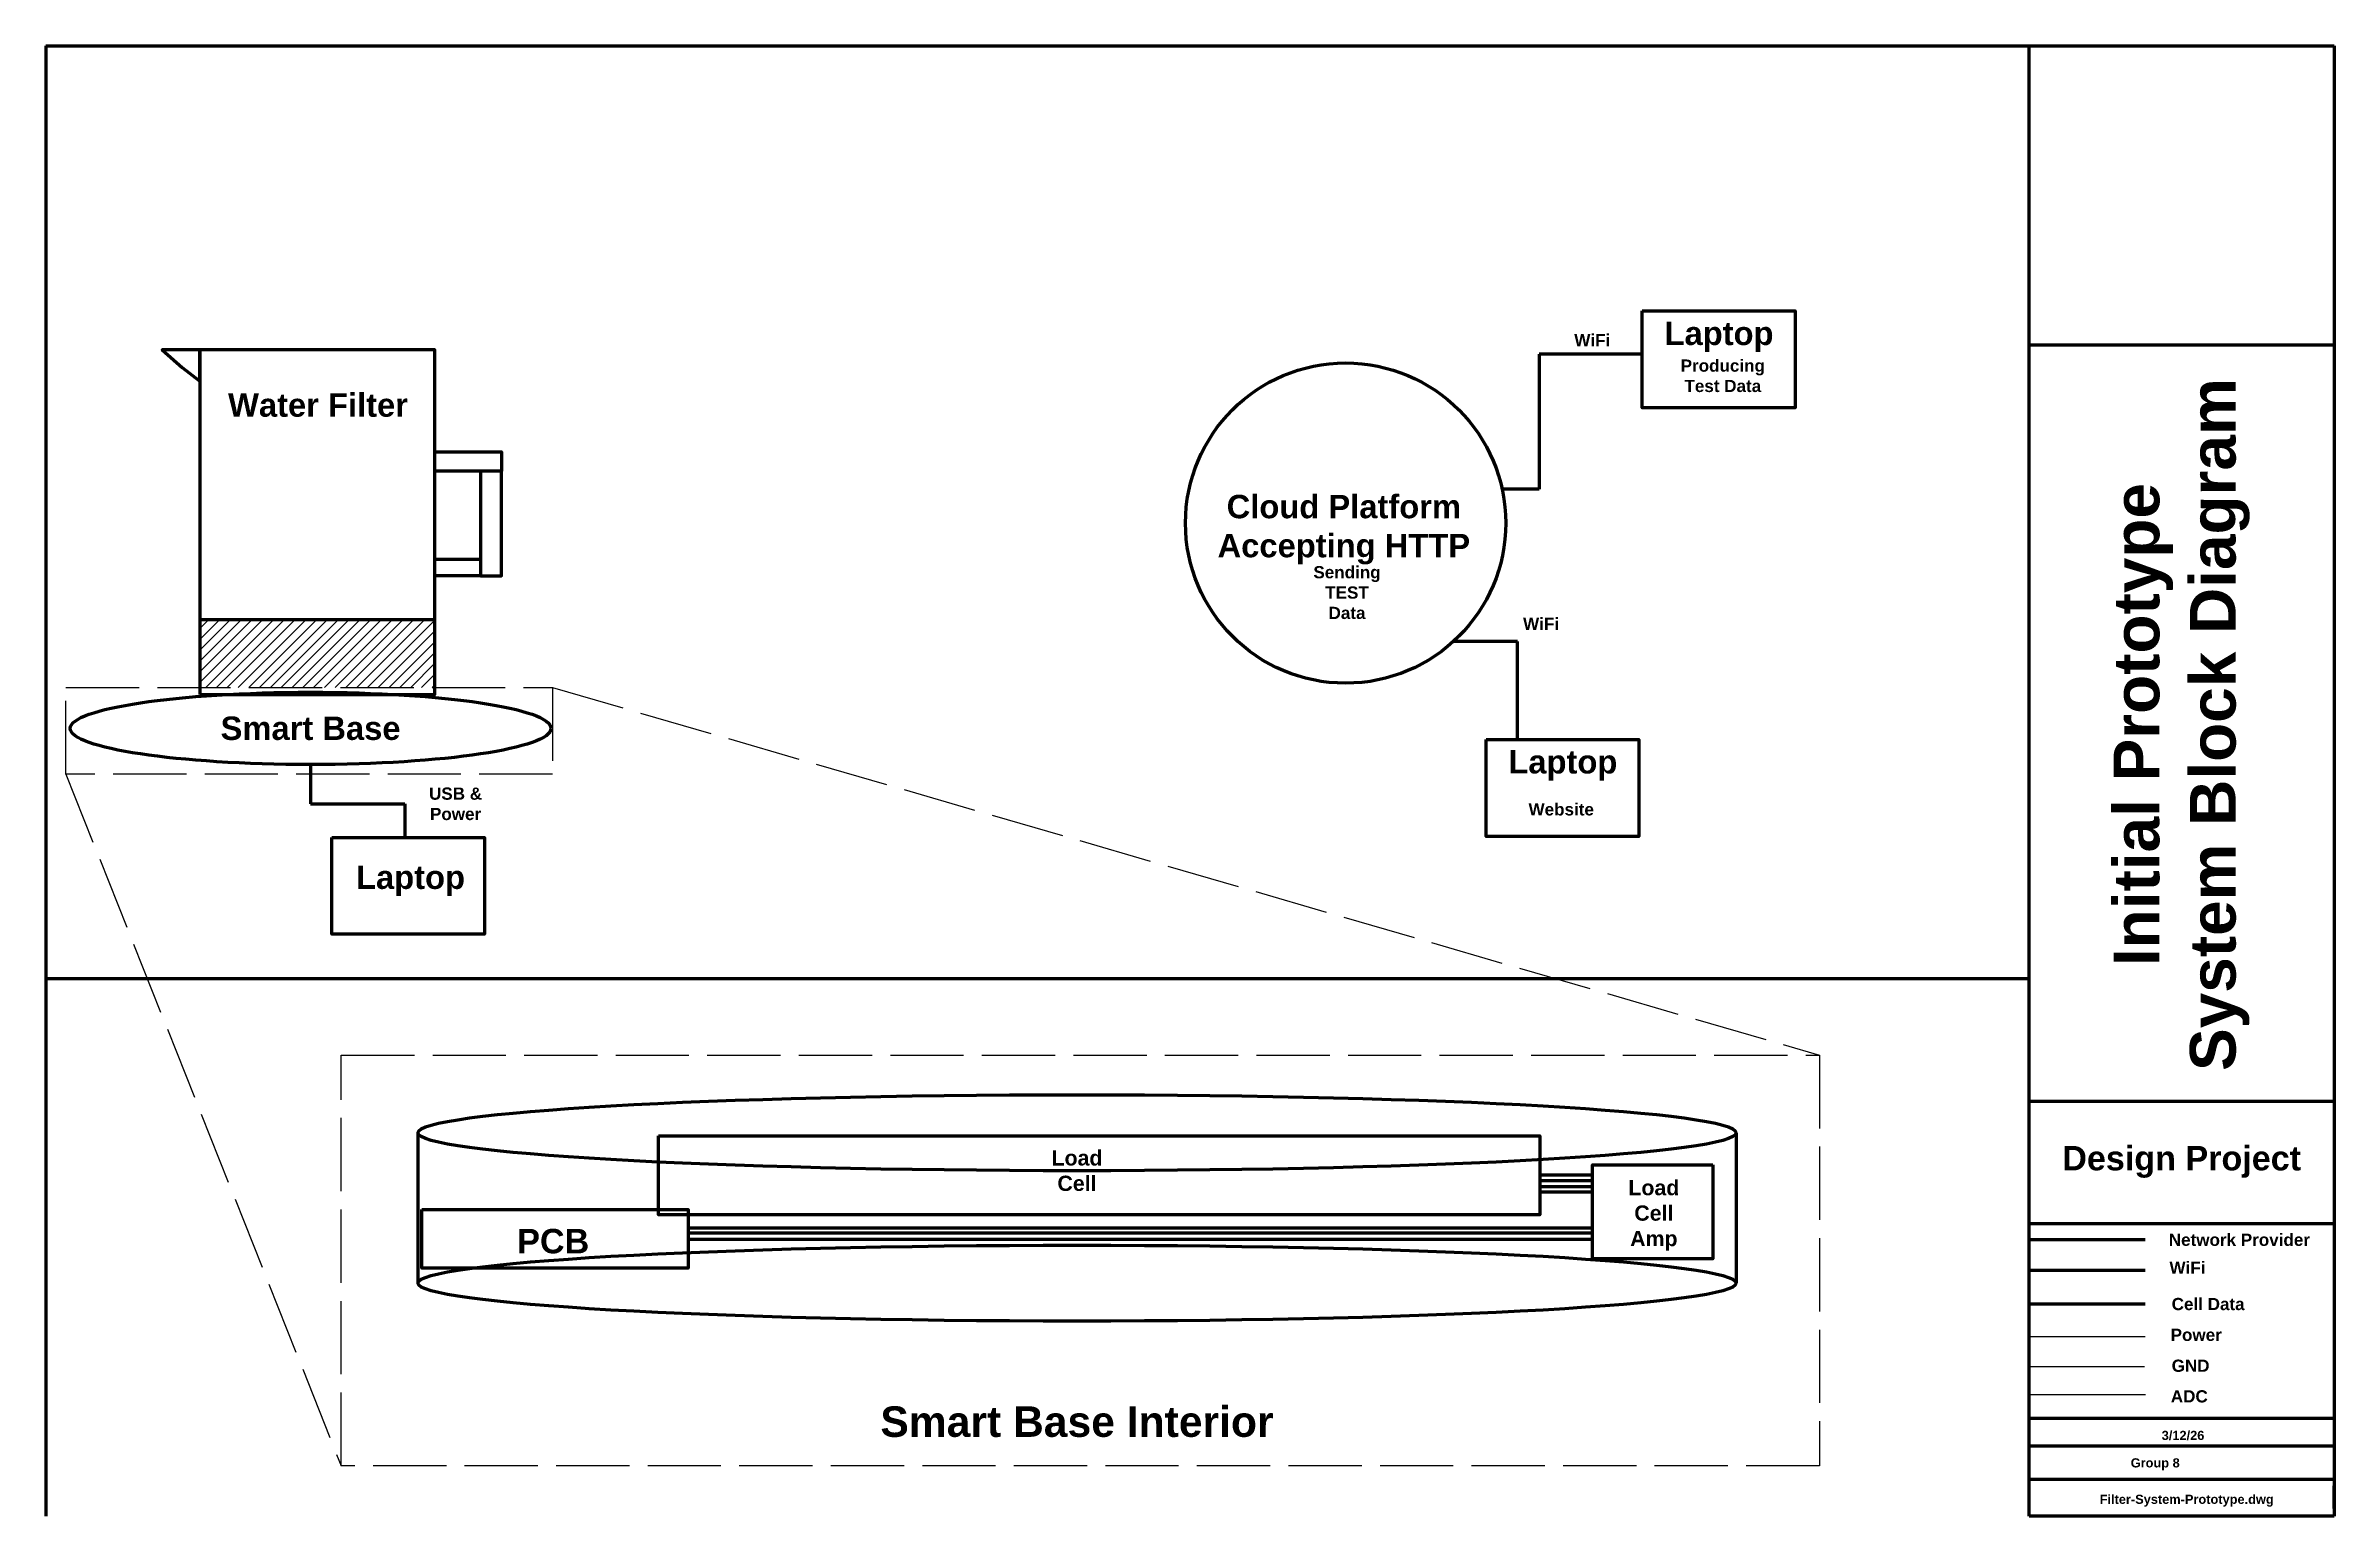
# Paper-space layout 'Layout1' of a CAD drawing. Extents: x 0 to 37.5, y 0 to 24.1.
import ezdxf

# ---------------------------------------------------------------- set-up
doc = ezdxf.new("R2010")
doc.units = 0
doc.header["$MEASUREMENT"] = 0
doc.linetypes.add('BORDERDASH', pattern=[1.5, 1.2, -0.3])
doc.layers.get('0').update_dxf_attribs({"linetype": 'CONTINUOUS'})
for name, color, linetype in [('ADC', 5, 'CONTINUOUS'), ('AUDIO_MIC_LEVEL', 6, 'CONTINUOUS'), ('DATA', 21, 'CONTINUOUS'), ('GND', 46, 'CONTINUOUS'), ('HDMI', 112, 'CONTINUOUS'), ('POE', 46, 'CONTINUOUS'), ('Power', 1, 'CONTINUOUS'), ('TB', 7, 'CONTINUOUS'), ('TITLE_BLOCK', 7, 'CONTINUOUS')]:
    doc.layers.add(name, color=color, linetype=linetype)
doc.styles.add('WAG15', font='Arial Bold.ttf', dxfattribs={"height": 0.15})
doc.styles.add('WAG20', font='Arial Bold.ttf', dxfattribs={"height": 0.2})
doc.styles.add('WAG30', font='Arial Bold.ttf', dxfattribs={"height": 0.3})
doc.styles.add('WAG40', font='Arial Bold.ttf', dxfattribs={"height": 0.4})

# ---------------------------------------------------------------- blocks, each defined once
blk = doc.blocks.new('REVDATE')
at = {"color": 0, "style": 'WAG15', "flags": 8}
for tag, p in [('REVDATE', (0.2, 0.65)), ('USER', (-0.3, 0.2)), ('FNAME', (-0.9, -0.3))]:
    blk.add_attdef(tag, p, '', height=0.15, dxfattribs=at)

psp = doc.layouts.get("Layout1")

# ---------------------------------------------------------------- hatches: boundary and pattern name
h = psp.add_hatch()
h.set_pattern_fill('ANSI31', color=5)
h.paths.add_polyline_path([(6.378, 14.69), (2.526, 14.69), (2.526, 13.581), (6.378, 13.581)])

# ---------------------------------------------------------------- linework, layer by layer
at = {"linetype": 'BORDERDASH'}
for p, q in [((8.304, 13.581), (29.064, 7.557)), ((0.329, 12.164), (4.84, 0.827))]:
    psp.add_line(p, q, dxfattribs=at)
at = {"lineweight": 100}
for p, q in [((4.339, 12.32), (4.339, 11.675)), ((4.339, 11.675), (5.885, 11.675)), ((5.885, 11.675), (5.885, 11.126))]:
    psp.add_line(p, q, dxfattribs=at)
at = {"lineweight": 158}
psp.add_line((0, 8.815), (32.5, 8.815), dxfattribs=at)
at = {"lineweight": 90}
for p, q in [((6.097, 6.285), (6.097, 3.82)), ((27.699, 6.285), (27.699, 3.82))]:
    psp.add_line(p, q, dxfattribs=at)
at = {"lineweight": 100}
for points in [[(26.161, 19.754), (28.664, 19.754), (28.664, 18.166), (26.161, 18.166)], [(2.526, 19.115), (1.906, 19.115), (2.235, 18.829), (2.526, 18.601)], [(2.526, 13.47), (6.378, 13.47), (6.378, 19.115), (2.526, 19.115)], [(6.378, 17.443), (7.467, 17.443), (7.467, 17.129), (6.378, 17.129)], [(7.467, 17.129), (7.125, 17.129), (7.125, 15.415), (7.467, 15.415)], [(7.125, 15.415), (6.378, 15.415), (6.378, 15.686), (7.125, 15.686)], [(23.602, 12.731), (26.105, 12.731), (26.105, 11.143), (23.602, 11.143)], [(4.685, 11.126), (7.188, 11.126), (7.188, 9.539), (4.685, 9.539)]]:
    psp.add_lwpolyline(points, close=True, dxfattribs=at)
at = {"linetype": 'BORDERDASH'}
for points in [[(0.329, 13.581), (8.304, 13.581), (8.304, 12.164), (0.329, 12.164)], [(4.84, 7.557), (29.064, 7.557), (29.064, 0.827), (4.84, 0.827)]]:
    psp.add_lwpolyline(points, close=True, dxfattribs=at)
at = {"lineweight": 90}
for points in [[(10.04, 6.236), (24.483, 6.236), (24.483, 4.942), (10.04, 4.942)], [(27.32, 5.758), (27.32, 4.217), (25.348, 4.217), (25.348, 5.758)], [(6.164, 5.025), (10.525, 5.025), (10.525, 4.066), (6.164, 4.066)]]:
    psp.add_lwpolyline(points, close=True, dxfattribs=at)
at = {"lineweight": 100}
psp.add_circle((21.3, 16.277), 2.624, dxfattribs=at)
psp.add_ellipse((4.339, 12.912), major_axis=(3.939, 0), ratio=0.150442, dxfattribs=at)
at = {"lineweight": 90}
for centre in [(16.898, 6.285), (16.898, 3.82)]:
    psp.add_ellipse(centre, major_axis=(10.801, 0), ratio=0.057608, dxfattribs=at)
at = {"layer": 'ADC', "color": 7, "lineweight": 90}
psp.add_line((24.483, 5.594), (25.348, 5.594), dxfattribs=at)
at = {"layer": 'ADC', "color": 0, "lineweight": 90}
psp.add_line((24.483, 5.503), (25.348, 5.503), dxfattribs=at)
at = {"layer": 'ADC', "lineweight": 90}
psp.add_line((25.348, 4.721), (10.525, 4.721), dxfattribs=at)
at = {"layer": 'ADC'}
psp.add_line((32.5, 1.996), (34.405, 1.996), dxfattribs=at)
at = {"layer": 'AUDIO_MIC_LEVEL', "linetype": 'Continuous', "lineweight": 100}
psp.add_line((32.5, 3.482), (34.4, 3.482), dxfattribs=at)
at = {"layer": 'DATA', "linetype": 'Continuous', "lineweight": 100}
psp.add_line((32.5, 4.534), (34.4, 4.534), dxfattribs=at)
at = {"layer": 'GND', "color": 1, "lineweight": 90}
psp.add_line((25.348, 5.312), (24.483, 5.312), dxfattribs=at)
at = {"layer": 'GND', "lineweight": 90}
psp.add_line((10.525, 4.542), (25.348, 4.542), dxfattribs=at)
at = {"layer": 'HDMI', "lineweight": 100}
for p, q in [((26.161, 19.046), (24.472, 19.046)), ((24.472, 19.046), (24.472, 16.831)), ((24.472, 16.831), (23.865, 16.831)), ((24.115, 14.338), (23.068, 14.338)), ((24.115, 12.731), (24.115, 14.338))]:
    psp.add_line(p, q, dxfattribs=at)
at = {"layer": 'HDMI', "linetype": 'Continuous', "lineweight": 100}
psp.add_line((32.5, 4.033), (34.4, 4.033), dxfattribs=at)
at = {"layer": 'POE'}
psp.add_line((32.5, 2.456), (34.39, 2.456), dxfattribs=at)
at = {"layer": 'POE', "color": 5, "lineweight": 120, "transparency": 33554687}
psp.add_lwpolyline([(2.526, 13.47), (6.378, 13.47), (6.378, 14.69), (2.526, 14.69)], close=True, dxfattribs=at)
at = {"layer": 'Power', "color": 3, "lineweight": 90}
psp.add_line((25.348, 5.396), (24.483, 5.396), dxfattribs=at)
at = {"layer": 'Power', "lineweight": 90}
psp.add_line((25.348, 4.641), (10.525, 4.641), dxfattribs=at)
at = {"layer": 'Power'}
psp.add_line((32.5, 2.947), (34.403, 2.947), dxfattribs=at)
at = {"layer": 'TB', "lineweight": 100}
for p, q in [((0, 24.1), (32.5, 24.1)), ((0, 24.1), (0, 0)), ((32.5, 0), (32.5, 24.1)), ((32.5, 20.5), (32.5, 20.875)), ((37.5, 1.15), (32.5, 1.15)), ((37.5, 0.6), (32.5, 0.6)), ((37.5, 0.125), (37.5, 0.5))]:
    psp.add_line(p, q, dxfattribs=at)
at = {"layer": 'TB', "linetype": 'Continuous', "lineweight": 100}
for p, q in [((32.5, 24.1), (37.5, 24.1)), ((37.5, 24.1), (37.5, 0)), ((32.5, 19.2), (37.5, 19.2)), ((32.5, 6.8), (37.5, 6.8)), ((32.5, 4.8), (37.5, 4.8)), ((37.5, 0), (32.5, 0))]:
    psp.add_line(p, q, dxfattribs=at)
at = {"layer": 'TITLE_BLOCK', "linetype": 'Continuous', "lineweight": 100}
psp.add_line((37.5, 1.6), (32.5, 1.6), dxfattribs=at)

# ---------------------------------------------------------------- block references
at = {"lineweight": 100}
ref = psp.add_blockref('REVDATE', (33.841, 0.6), dxfattribs=at)
ref.add_attrib('REVDATE', '3/12/26', (34.673, 1.25), dxfattribs={"color": 0, "height": 0.15, "style": 'WAG15'})
ref.add_attrib('USER', 'Group 8', (34.165, 0.8), dxfattribs={"color": 0, "height": 0.15, "style": 'WAG15'})
ref.add_attrib('FNAME', 'Filter-System-Prototype.dwg', (33.656, 0.203), dxfattribs={"color": 0, "height": 0.15, "style": 'WAG15'})

# ---------------------------------------------------------------- texts
at = {"linetype": 'Continuous', "lineweight": 100, "width": 6.40611, "attachment_point": 5, "style": 'WAG30'}
for s, insert, char_height in [('WiFi', (25.342, 19.274), 0.2), ('Producing \\PTest Data', (27.481, 18.69), 0.2), ('Cloud Platform\\PAccepting HTTP', (21.271, 16.169), 0.38365), ('Sending \\PTEST\\PData', (21.323, 15.137), 0.2), ('WiFi', (24.503, 14.626), 0.2), ('Smart Base', (4.339, 12.912), 0.3836), ('USB &\\PPower', (6.715, 11.675), 0.2), ('Website', (24.833, 11.584), 0.2)]:
    psp.add_mtext(s, dxfattribs=dict(at, insert=insert, char_height=char_height))
at = {"linetype": 'Continuous', "lineweight": 90, "width": 8.60093, "attachment_point": 5, "style": 'WAG30'}
for s, insert, char_height in [('Load\\PCell', (16.898, 5.663), 0.25), ('Load\\PCell\\PAmp', (26.351, 4.931), 0.25), ('PCB', (8.315, 4.506), 0.4), ('Smart Base Interior', (16.898, 1.547), 0.5)]:
    psp.add_mtext(s, dxfattribs=dict(at, insert=insert, char_height=char_height))
at = {"layer": 'TB', "linetype": 'Continuous', "lineweight": 100, "style": 'WAG20'}
for s, p in [('Network Provider', (34.789, 4.431)), ('WiFi', (34.8, 3.973)), ('Cell Data', (34.836, 3.378)), ('Power', (34.819, 2.873)), ('GND', (34.836, 2.367)), ('ADC', (34.822, 1.865))]:
    psp.add_text(s, height=0.2, dxfattribs=at).set_placement(p)
at = {"layer": 'TITLE_BLOCK', "linetype": 'Continuous', "lineweight": 100, "width": 6.40611, "attachment_point": 5, "style": 'WAG30'}
for s, insert, char_height in [('Laptop', (27.419, 19.329), 0.3836), ('Water Filter', (4.461, 18.209), 0.38365), ('Laptop', (24.86, 12.307), 0.3836), ('Laptop', (5.977, 10.415), 0.3836)]:
    psp.add_mtext(s, dxfattribs=dict(at, insert=insert, char_height=char_height))
at = {"layer": 'TITLE_BLOCK', "lineweight": 100, "insert": (35, 12.975), "char_height": 0.75, "width": 12.35, "attachment_point": 5, "rotation": 90, "style": 'WAG30'}
psp.add_mtext('Initial Prototype\\PSystem Block Diagram', dxfattribs=at)
at = {"layer": 'TITLE_BLOCK', "lineweight": 100, "insert": (35, 5.807), "char_height": 0.4, "width": 5, "attachment_point": 5, "style": 'WAG40'}
psp.add_mtext('Design Project', dxfattribs=at)

doc.saveas('drawing.dxf')
